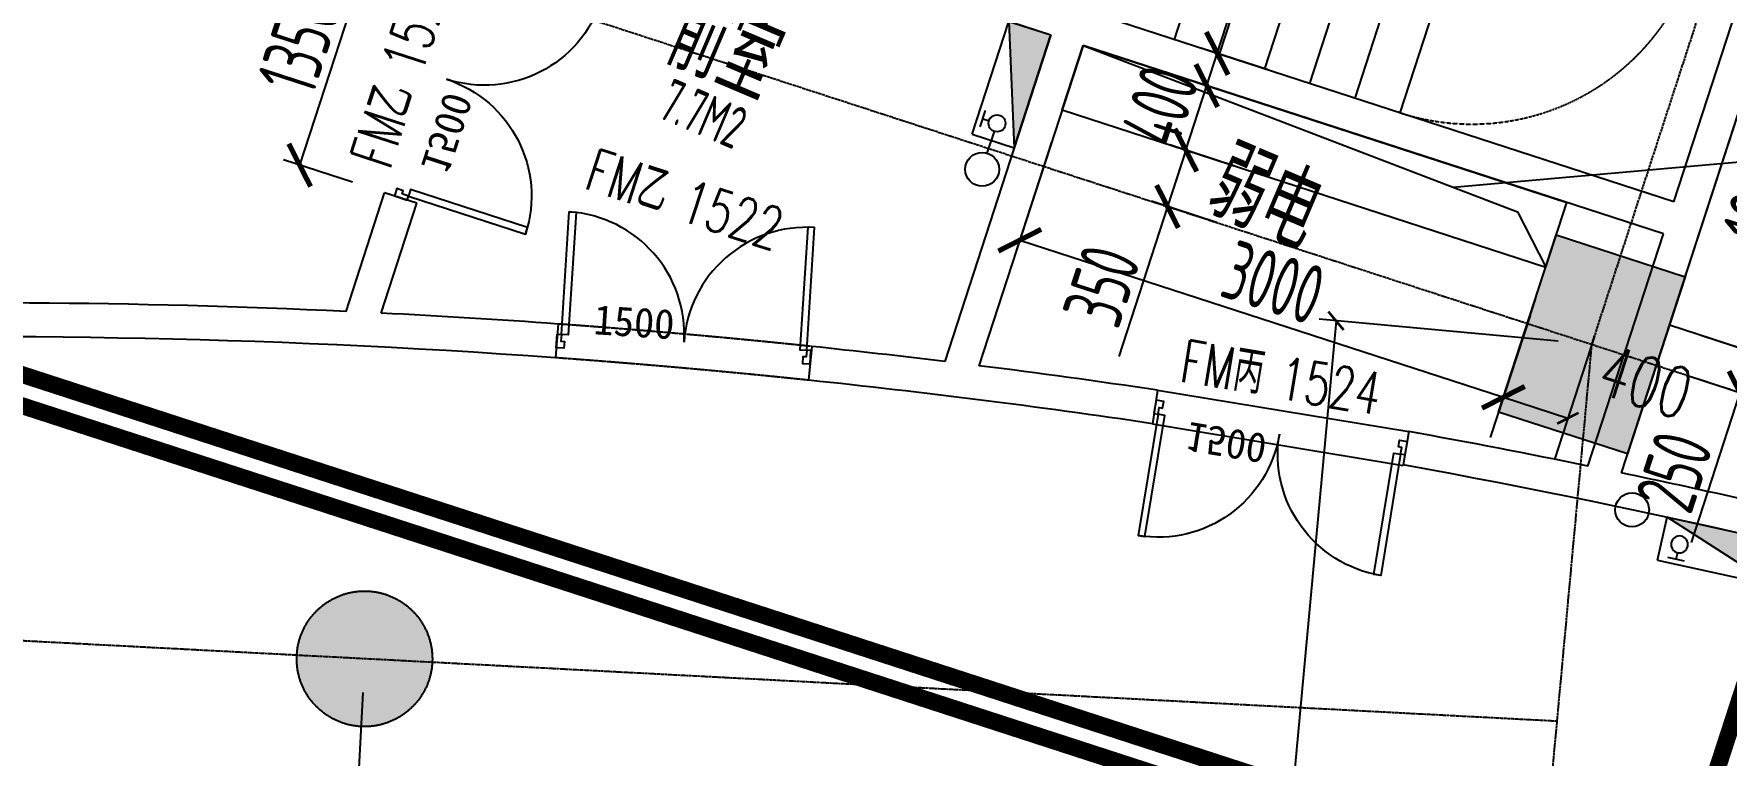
# Model space of a CAD drawing. Extents: x 11778731 to 12007717, y -6694179 to -6314888.
# Drawn here: x 11912149 to 11922133, y -6393688 to -6389431 of the extents above; entities that cross this region are included whole.
import ezdxf
from ezdxf.enums import TextEntityAlignment as Align
from ezdxf.xclip import XClip

# ---------------------------------------------------------------- set-up
doc = ezdxf.new("R2010")
doc.units = 0
doc.header["$LTSCALE"] = 10
doc.header["$MEASUREMENT"] = 0
doc.header["$XCLIPFRAME"] = 0
for name, pattern in [('A3-RG-axis-100$0$CENTER', [2, 1.25, -0.25, 0.25, -0.25]), ('A3-RI-5F$0$DASH', [0.35, 0.25, -0.1]), ('A3-RV-5F$0$HIDDEN2', [0.1875, 0.125, -0.0625]), ('DASHED2', [0.375, 0.25, -0.125])]:
    doc.linetypes.add(name, pattern=pattern)
for name, color, linetype in [('A-CLOD', 200, 'Continuous'), ('A3-RB-5F-100$0$A-DIMS-100', 1, 'Continuous'), ('A3-RB-5F-100$0$PUB_DIM', 3, 'Continuous'), ('A3-RG-axis-100$0$A-DIMS-100', 1, 'Continuous'), ('A3-RG-axis-100$0$A-GRID', 1, 'A3-RG-axis-100$0$CENTER'), ('A3-RI-5F$0$$0$A-DOOR', 32, 'Continuous'), ('A3-RI-5F$0$A-DOOR', 32, 'Continuous'), ('A3-RI-5F$0$A-WALL', 7, 'Continuous'), ('A3-RM-5F$0$0P-FE-FH-P', 41, 'A3-RM-5F$0$YJdef_FE-FH_LINE_F'), ('A3-RM-5F$0$0P-FE-FH-V', 141, 'Continuous'), ('A3-RM-5F$0$0P-FE-HY', 141, 'Continuous'), ('A3-RM-5F$0$A-EQPM', 55, 'Continuous'), ('A3-RS-1F$0$A-HATH-GRAY', 8, 'Continuous'), ('A3-RS-1F$0$A-WALL', 7, 'Continuous'), ('A3-RV-5F$0$A-STRS', 50, 'Continuous'), ('A3-RV-5F$0$A-SYMB-STRS', 1, 'Continuous'), ('A3-SYMB-5F-100$0$A-SYMB', 4, 'Continuous'), ('A3-SYMB-5F-100$0$A-SYMB-AREA', 4, 'Continuous'), ('A3-SYMB-5F-100$0$A-SYMB-DOOR', 3, 'Continuous'), ('A3-SYMB-5F-100$0$A-SYMB-DOOR1', 3, 'Continuous'), ('A3-SYMB-5F-100$0$A-SYMB-DOOR2', 3, 'Continuous'), ('A3-SYMB-5F-100$0$A-SYMB-DOOR3', 3, 'Continuous'), ('A3-SYMB-5F-100$0$A-SYMB-NAME', 4, 'Continuous'), ('A3-SYMB-5F-100$0$A-SYMB-NAME-E', 4, 'Continuous')]:
    doc.layers.add(name, color=color, linetype=linetype)
doc.styles.add('A3-RB-5F-100$0$DIM_FONT', font='SIMPLEX', dxfattribs={"width": 0.7, "bigfont": 'GBCBIG'})
doc.styles.add('A3-RB-5F-100$0$XD2008', font='xd-hzs.shx', dxfattribs={"width": 0.7, "bigfont": 'xd-hztxt.shx'})
doc.styles.add('A3-RG-axis-100$0$XD2008', font='xd-hzs.shx', dxfattribs={"width": 0.7, "bigfont": 'xd-hztxt.shx'})
doc.styles.add('A3-RI-5F$0$Standard', font='')
doc.styles.add('A3-RM-5F$0$hz1', font='hzs.shx', dxfattribs={"width": 0.75, "bigfont": 'hztxt.shx'})
doc.styles.add('A3-SYMB-5F-100$0$ECADI', font='hzs.shx', dxfattribs={"width": 0.7, "bigfont": 'hztxt.shx'})
doc.styles.add('A3-SYMB-5F-100$0$ECADI-TXT', font='simplex.shx', dxfattribs={"bigfont": 'hztxt.shx'})
doc.styles.get('A3-RI-5F$0$Standard').set_extended_font_data('SimSun')
doc.linetypes.add('A3-RM-5F$0$YJdef_FE-FH_LINE_F', pattern='A,4,-0.2,["F",A3-RM-5F$0$hz1,S=0.2,R=0,X=-0.1,Y=-0.1],-0.1', length=4.3)
doc.dimstyles.new('A3-RB-5F-100$0$DIMN', dxfattribs={"dimtxt": 300, "dimasz": 100, "dimexe": 250, "dimexo": 300, "dimgap": 150, "dimtad": 1, "dimdec": 0, "dimzin": 0, "dimdsep": 46, "dimtxsty": 'A3-RB-5F-100$0$DIM_FONT', "dimblk": 'A3-RB-5F-100$0$_ARCHTICK', "dimcen": 0.09, "dimclrt": 7, "dimazin": 2, "dimtfac": 1, "dimtdec": 0, "dimtix": 1, "dimtmove": 2, "dimatfit": 3, "dimfxl": 0, "dimtolj": 1, "dimtzin": 0, "dimarcsym": 0})
doc.dimstyles.new('A3-RB-5F-100$0$XD100$0', dxfattribs={"dimscale": 100, "dimtxt": 3.5, "dimasz": 2, "dimexe": 1, "dimexo": 2, "dimgap": 0.5, "dimtad": 1, "dimdec": 0, "dimdsep": 46, "dimtxsty": 'A3-RB-5F-100$0$XD2008', "dimblk1": 'A3-RB-5F-100$0$_ARCHTICK', "dimblk2": 'A3-RB-5F-100$0$_ARCHTICK', "dimsah": 1, "dimcen": 2.5, "dimclrt": 4, "dimaunit": 1, "dimadec": 0, "dimazin": 0, "dimtfac": 1, "dimtdec": 0, "dimtix": 1, "dimtmove": 0, "dimatfit": 3, "dimfxl": 0, "dimtolj": 1, "dimtzin": 0, "dimarcsym": 0})
doc.dimstyles.new('A3-RG-axis-100$0$XD100$0', dxfattribs={"dimscale": 100, "dimtxt": 3.5, "dimasz": 1, "dimexe": 1, "dimexo": 2, "dimgap": 0.5, "dimtad": 1, "dimdec": 0, "dimdsep": 46, "dimtxsty": 'A3-RG-axis-100$0$XD2008', "dimblk1": 'A3-RG-axis-100$0$_ARCHTICK', "dimblk2": 'A3-RG-axis-100$0$_ARCHTICK', "dimsah": 1, "dimcen": 2.5, "dimclrt": 4, "dimaunit": 1, "dimadec": 0, "dimazin": 0, "dimtfac": 1, "dimtdec": 0, "dimtix": 1, "dimtmove": 0, "dimatfit": 3, "dimfxl": 0, "dimtolj": 1, "dimtzin": 0, "dimarcsym": 0})

# ---------------------------------------------------------------- blocks, each defined once
blk = doc.blocks.new('A3-RI-5F$0$J-双扇门-1500')
for points in [[(25, 80), (25, 805), (65, 805), (65, 80)], [(1475, 80), (1475, 805), (1435, 805), (1435, 80)], [(0, 80), (25, 80), (25, 40), (45, 40), (45, 0), (0, 0)], [(1500, 80), (1475, 80), (1475, 40), (1455, 40), (1455, 0), (1500, 0)]]:
    blk.add_lwpolyline(points, close=True)
for centre, start, end in [((25, 80), 0, 90), ((1475, 80), 90, 180)]:
    blk.add_arc(centre, 725, start, end)
at = {"layer": 'Defpoints', "style": 'A3-RI-5F$0$Standard'}
blk.add_text('1500', height=175, rotation=360, dxfattribs=at).set_placement((210.4, 93.8))
blk = doc.blocks.new('A3-RI-5F')
at = {"layer": 'A3-RI-5F$0$$0$A-DOOR'}
for p, q in [((11918778.6, -6391534), (11920260.9, -6391778)), ((11918748.8, -6391731.7), (11920227.7, -6391977.9))]:
    blk.add_line(p, q, dxfattribs=at)
at = {"layer": 'A3-RI-5F$0$A-DOOR'}
for p, q in [((11918778.6, -6391534), (11920260.9, -6391778)), ((11918778.6, -6391534), (11920260.9, -6391778)), ((11918748.8, -6391731.7), (11920227.7, -6391977.9)), ((11918748.8, -6391731.7), (11920227.7, -6391977.9))]:
    blk.add_line(p, q, dxfattribs=at)
at = {"layer": 'A3-RI-5F$0$A-DOOR', "linetype": 'A3-RI-5F$0$DASH'}
for radius, start, end in [(47550, 84.03491, 85.84517), (47350, 84.03222, 85.84637)]:
    blk.add_arc((11911796.7, -6438568.6), radius, start, end, dxfattribs=at)
at = {"layer": 'A3-RI-5F$0$A-WALL'}
for p, q in [((11921515, -6392022.3), (11923003.7, -6387440.6)), ((11921824.6, -6390422.1), (11922751.7, -6387569)), ((11921824.6, -6390422.1), (11916451.2, -6388676.2)), ((11918149.4, -6389438.3), (11916389.4, -6388866.4)), ((11918148.8, -6389438.1), (11917522.8, -6391364.6)), ((11918339, -6389499.9), (11917725, -6391389.6)), ((11921762.8, -6390612.4), (11918339, -6389499.9)), ((11913991.3, -6391069.2), (11914218.7, -6390369.2)), ((11914408.9, -6390431), (11914218.7, -6390369.2)), ((11914198.3, -6391079.3), (11914408.9, -6390431)), ((11921317.9, -6391981.6), (11921763.1, -6390611.7)), ((11915241.8, -6391143.5), (11915226.3, -6391342.9)), ((11915241.8, -6391143.5), (11915226.3, -6391342.9)), ((11916738.2, -6391276), (11916719.6, -6391475.2)), ((11916738.2, -6391276), (11916719.6, -6391475.2)), ((11918778.6, -6391534), (11918748.8, -6391731.7)), ((11918778.6, -6391534), (11918748.8, -6391731.7)), ((11920260.9, -6391778), (11920228.1, -6391975.3)), ((11920260.9, -6391778), (11920228.1, -6391975.3))]:
    blk.add_line(p, q, dxfattribs=at)
for radius, start, end in [(47550, 87.35468, 91.8589), (47550, 85.84517, 87.10492), (47350, 85.84637, 92.0999), (47550, 83.08343, 84.03491), (47350, 81.55704, 84.03222), (47550, 81.55654, 82.83796), (47550, 78.44846, 79.7463), (47350, 74.27634, 79.74291), (47550, 77.35894, 78.20674)]:
    blk.add_arc((11911796.7, -6438568.6), radius, start, end, dxfattribs=at)
at = {"layer": 'A3-RI-5F$0$A-DOOR', "xscale": -1}
for p, rotation in [((11914275.8, -6390387.7), 251.9999999998225), ((11918770.2, -6391593.4), 170.6506998813435), ((11918770.2, -6391593.4), 170.6506998813435)]:
    blk.add_blockref('A3-RI-5F$0$J-双扇门-1500', p, dxfattribs=dict(at, rotation=rotation))
at = {"layer": 'A3-RI-5F$0$A-DOOR', "rotation": 356.3500735660895}
blk.add_blockref('A3-RI-5F$0$J-双扇门-1500', (11915231.4, -6391283.8), dxfattribs=at)
blk.add_blockref('A3-RI-5F$0$J-双扇门-1500', (11915231.4, -6391283.8), dxfattribs=at)
blk = doc.blocks.new('A3-RG-axis-100$0$_ARCHTICK')
at = {"color": 0, "linetype": 'ByBlock', "const_width": 0.15}
blk.add_lwpolyline([(-0.5, -0.5), (0.5, 0.5)], dxfattribs=at)
blk = doc.blocks.new('*D273')
at = {"layer": 'A3-RG-axis-100$0$A-DIMS-100', "color": 0, "lineweight": -2}
for p, q in [((11907598.5, -6392978.7), (11907505.4, -6394755.5)), ((11914089.6, -6393318.9), (11913996.5, -6395095.7)), ((11907510.6, -6394655.6), (11914001.7, -6394995.8))]:
    blk.add_line(p, q, dxfattribs=at)
at = {"layer": 'Defpoints', "color": 0}
for p in [(11907609, -6392779), (11914100.1, -6393119.1), (11914001.7, -6394995.8)]:
    blk.add_point(p, dxfattribs=at)
at = {"layer": 'A3-RG-axis-100$0$A-DIMS-100', "color": 0, "lineweight": -2, "xscale": 100, "yscale": 100, "zscale": 100}
for p, rotation in [((11907510.6, -6394655.6), 177.0000581543103), ((11914001.7, -6394995.8), 357.0000581543102)]:
    blk.add_blockref('A3-RG-axis-100$0$_ARCHTICK', p, dxfattribs=dict(at, rotation=rotation))
at = {"layer": 'A3-RG-axis-100$0$A-DIMS-100', "color": 4, "insert": (11910767.9, -6394601), "char_height": 350, "attachment_point": 5, "rotation": 357.00006, "style": 'A3-RG-axis-100$0$XD2008'}
blk.add_mtext('\\A1;6500', dxfattribs=at)
blk = doc.blocks.new('*D298')
at = {"layer": 'A3-RG-axis-100$0$A-DIMS-100', "color": 0, "lineweight": -2}
for p, q in [((11919831.3, -6391124.7), (11919051.2, -6399588.8)), ((11921141.7, -6391245.5), (11919731.7, -6391115.5)), ((11920361.8, -6399709.6), (11918951.6, -6399579.7))]:
    blk.add_line(p, q, dxfattribs=at)
at = {"layer": 'Defpoints', "color": 0}
for p in [(11921340.9, -6391263.8), (11919051.2, -6399588.8), (11920561, -6399728)]:
    blk.add_point(p, dxfattribs=at)
at = {"layer": 'A3-RG-axis-100$0$A-DIMS-100', "color": 0, "lineweight": -2, "xscale": 100, "yscale": 100, "zscale": 100}
for p, rotation in [((11919831.3, -6391124.7), 84.73427666424118), ((11919051.2, -6399588.8), 264.7342766642412)]:
    blk.add_blockref('A3-RG-axis-100$0$_ARCHTICK', p, dxfattribs=dict(at, rotation=rotation))
at = {"layer": 'A3-RG-axis-100$0$A-DIMS-100', "color": 4, "insert": (11919217.2, -6395336.1), "char_height": 350, "attachment_point": 5, "rotation": 84.73428, "style": 'A3-RG-axis-100$0$XD2008'}
blk.add_mtext('\\A1;8500', dxfattribs=at)
blk = doc.blocks.new('A3-SYMB-5F-100$0$ECADI-TAG-ROOM')
at = {"layer": 'A3-SYMB-5F-100$0$A-SYMB-AREA', "style": 'A3-SYMB-5F-100$0$ECADI', "width": 0.7}
blk.add_attdef('340M2', text='', height=2.5, dxfattribs=at).set_placement((7.167, -1.75), align=Align.MIDDLE_LEFT)
at = {"layer": 'A3-SYMB-5F-100$0$A-SYMB-NAME', "style": 'A3-SYMB-5F-100$0$ECADI', "width": 0.7}
blk.add_attdef('CHINESENAME', (-5.125, 0.088), '', height=4.5, dxfattribs=at)
at = {"layer": 'A3-SYMB-5F-100$0$A-SYMB-NAME-E', "style": 'A3-SYMB-5F-100$0$ECADI', "width": 0.7}
for tag, p in [('ENGLISHHIGH', (-5.125, 8.04)), ('ENGLISHLOW', (-5.125, 4.84))]:
    blk.add_attdef(tag, p, '', height=2.5, dxfattribs=at)
blk = doc.blocks.new('A3-SYMB-5F-100$0$ECADI-TAG-DOOR')
at = {"layer": 'A3-SYMB-5F-100$0$A-SYMB-DOOR', "style": 'A3-SYMB-5F-100$0$ECADI-TXT', "width": 0.7}
for tag, p in [('门窗主编号1', (-6.414, 7.257)), ('门窗主编号2', (2.085, 7.257))]:
    blk.add_attdef(tag, p, '', height=2.5, dxfattribs=at)
at = {"layer": 'A3-SYMB-5F-100$0$A-SYMB-DOOR', "style": 'A3-SYMB-5F-100$0$ECADI-TXT', "width": 0.7, "flags": 1}
for tag, p in [('洞口尺寸(宽X高)', (-6.416, 1.62)), ('备注', (-6.394, -1.213))]:
    blk.add_attdef(tag, p, '', height=2.5, dxfattribs=at)
at = {"layer": 'A3-SYMB-5F-100$0$A-SYMB-DOOR1', "style": 'A3-SYMB-5F-100$0$ECADI-TXT', "width": 0.7}
blk.add_attdef('门窗辅编号1', (-6.414, 4.413), '', height=2.5, dxfattribs=at)
at = {"layer": 'A3-SYMB-5F-100$0$A-SYMB-DOOR2', "style": 'A3-SYMB-5F-100$0$ECADI-TXT', "width": 0.7}
blk.add_attdef('门窗辅编号2', (-2.861, 4.413), '', height=2.5, dxfattribs=at)
at = {"layer": 'A3-SYMB-5F-100$0$A-SYMB-DOOR3', "style": 'A3-SYMB-5F-100$0$ECADI-TXT', "width": 0.7}
blk.add_attdef('门窗辅编号3', (2.323, 4.413), '', height=2.5, dxfattribs=at)
blk = doc.blocks.new('A3-SYMB-5F-100')
at = {"layer": 'A3-SYMB-5F-100$0$A-SYMB'}
blk.add_lwpolyline([(11920522.4, -6390337.1), (11924902, -6389948.6), (11927964.3, -6391248.5)], dxfattribs=at)
ref = blk.add_blockref('A3-SYMB-5F-100$0$ECADI-TAG-ROOM', (11916318.5, -6389806.7), dxfattribs=dict(at, xscale=99.99999999989046, yscale=100.0000000001164, rotation=337))
ref.add_attrib('CHINESENAME', '前室', (11915850.1, -6389598.4), dxfattribs={"height": 450, "rotation": 337, "style": 'A3-SYMB-5F-100$0$ECADI', "width": 0.7})
ref.add_attrib('340M2', '7.7M2', dxfattribs={"height": 250, "rotation": 337, "style": 'A3-SYMB-5F-100$0$ECADI', "width": 0.7}).set_placement((11915867.3, -6389805.3), align=Align.MIDDLE_LEFT)
ref = blk.add_blockref('A3-SYMB-5F-100$0$ECADI-TAG-ROOM', (11919509.6, -6390687.8), dxfattribs=dict(at, xscale=99.99999999989046, yscale=100.0000000001164, rotation=337))
ref.add_attrib('CHINESENAME', '弱电 ', (11919041.3, -6390479.5), dxfattribs={"height": 450, "rotation": 337, "style": 'A3-SYMB-5F-100$0$ECADI', "width": 0.7})
at = {"layer": 'A3-SYMB-5F-100$0$A-SYMB-DOOR'}
ref = blk.add_blockref('A3-SYMB-5F-100$0$ECADI-TAG-DOOR', (11915164.5, -6389780.6), dxfattribs=dict(at, xscale=99.99999999997296, yscale=100, zscale=100, rotation=71.99999999999999))
ref.add_attrib('门窗主编号1', 'FM乙', dxfattribs={"height": 250, "rotation": 72, "style": 'A3-SYMB-5F-100$0$ECADI-TXT', "width": 0.7}).set_placement((11914400.7, -6389774.2), align=Align.RIGHT)
ref.add_attrib('门窗主编号2', '1522', (11914435.2, -6389681.4, 333.3), dxfattribs={"height": 250, "rotation": 72, "style": 'A3-SYMB-5F-100$0$ECADI-TXT', "width": 0.7})
ref = blk.add_blockref('A3-SYMB-5F-100$0$ECADI-TAG-DOOR', (11915846.1, -6391256.8), dxfattribs=dict(at, xscale=99.99999999997296, yscale=100, zscale=100, rotation=342))
ref.add_attrib('门窗主编号1', 'FM乙', dxfattribs={"height": 250, "rotation": 342, "style": 'A3-SYMB-5F-100$0$ECADI-TXT', "width": 0.7}).set_placement((11915852.5, -6390493), align=Align.RIGHT)
ref.add_attrib('门窗主编号2', '1522', (11915945.2, -6390527.5, 333.3), dxfattribs={"height": 250, "rotation": 342, "style": 'A3-SYMB-5F-100$0$ECADI-TXT', "width": 0.7})
ref = blk.add_blockref('A3-SYMB-5F-100$0$ECADI-TAG-DOOR', (11919491.8, -6392318.2), dxfattribs=dict(at, xscale=99.99999999997289, yscale=100, zscale=100, rotation=350.559702327371))
ref.add_attrib('门窗主编号1', 'FM丙', dxfattribs={"height": 250, "rotation": 350.5597, "style": 'A3-SYMB-5F-100$0$ECADI-TXT', "width": 0.7}).set_placement((11919384.4, -6391561.9), align=Align.RIGHT)
ref.add_attrib('门窗主编号2', '1524', (11919481.3, -6391582.3, 333.3), dxfattribs={"height": 250, "rotation": 350.5597, "style": 'A3-SYMB-5F-100$0$ECADI-TXT', "width": 0.7})
blk = doc.blocks.new('A3-RV-5F')
at = {"layer": 'A3-RV-5F$0$A-STRS'}
for p, q in [((11919293.5, -6388180.3), (11918876.4, -6389464.2)), ((11919559.8, -6388266.8), (11919142.7, -6389550.7)), ((11919826.1, -6388353.3), (11919409, -6389637.2)), ((11920092.4, -6388439.8), (11919675.3, -6389723.8)), ((11920358.7, -6388526.4), (11919941.6, -6389810.3)), ((11920625, -6388612.9), (11920207.8, -6389896.8))]:
    blk.add_line(p, q, dxfattribs=at)
at = {"layer": 'A3-RV-5F$0$A-SYMB-STRS', "linetype": 'A3-RV-5F$0$HIDDEN2'}
blk.add_lwpolyline([(11921134.9, -6387043.6, -0.414216), (11922017.7, -6388776.2), (11921940.4, -6389014, -0.414216), (11920207.8, -6389896.8)], format="xyb", dxfattribs=at)
blk = doc.blocks.new('A3-RS-1F')
at = {"layer": 'A3-RS-1F$0$A-HATH-GRAY'}
blk.add_hatch(color=256, dxfattribs=at).paths.add_polyline_path([(11920790.5, -6391663.3), (11921130.4, -6390617.2), (11921891.2, -6390864.4), (11921551.3, -6391910.5)])
h = blk.add_hatch(color=256, dxfattribs=at)
edge = h.paths.add_edge_path()
edge.add_arc((11914100, -6393119.2), 400, 0, 360)
at = {"layer": 'A3-RS-1F$0$A-WALL'}
blk.add_lwpolyline([(11920790.5, -6391663.3), (11921130.4, -6390617.2), (11921891.2, -6390864.4), (11921551.3, -6391910.5)], close=True, dxfattribs=at)
blk.add_circle((11914100, -6393119.2), 400, dxfattribs=at)
blk = doc.blocks.new('A3-RB-5F-100$0$_ARCHTICK')
at = {"color": 0, "linetype": 'ByBlock', "const_width": 0.15}
blk.add_lwpolyline([(-0.5, -0.5), (0.5, 0.5)], dxfattribs=at)
blk = doc.blocks.new('*D1070')
at = {"layer": 'A3-RB-5F-100$0$A-DIMS-100', "color": 0, "lineweight": -2}
for p, q in [((11913717.4, -6390206.3), (11914134.6, -6388922.4)), ((11914445.7, -6389023.5), (11914039.5, -6388891.5)), ((11914028.5, -6390307.4), (11913622.3, -6390175.4))]:
    blk.add_line(p, q, dxfattribs=at)
at = {"layer": 'Defpoints', "color": 0}
for p in [(11914134.6, -6388922.4), (11914635.9, -6389085.3), (11914218.7, -6390369.2)]:
    blk.add_point(p, dxfattribs=at)
at = {"layer": 'A3-RB-5F-100$0$A-DIMS-100', "color": 0, "lineweight": -2, "xscale": 200, "yscale": 200, "zscale": 200}
for p, rotation in [((11914134.6, -6388922.4), 72.00000000005295), ((11913717.4, -6390206.3), 252.0000000000529)]:
    blk.add_blockref('A3-RB-5F-100$0$_ARCHTICK', p, dxfattribs=dict(at, rotation=rotation))
at = {"layer": 'A3-RB-5F-100$0$A-DIMS-100', "color": 4, "insert": (11913712, -6389494.8), "char_height": 350, "attachment_point": 5, "rotation": 72, "style": 'A3-RB-5F-100$0$XD2008'}
blk.add_mtext('\\A1;1350', dxfattribs=at)
blk = doc.blocks.new('*D839')
at = {"layer": 'A3-RB-5F-100$0$A-DIMS-100', "color": 0, "lineweight": -2}
for p, q in [((11922545, -6389499.6), (11922942.6, -6389628.8)), ((11922291.3, -6391309.8), (11922847.5, -6389597.9)), ((11921988.7, -6391211.5), (11922386.4, -6391340.7))]:
    blk.add_line(p, q, dxfattribs=at)
at = {"layer": 'Defpoints', "color": 0}
for p in [(11922354.8, -6389437.8), (11922847.5, -6389597.9), (11921798.5, -6391149.7)]:
    blk.add_point(p, dxfattribs=at)
at = {"layer": 'A3-RB-5F-100$0$A-DIMS-100', "color": 0, "lineweight": -2, "xscale": 200, "yscale": 200, "zscale": 200}
for p, rotation in [((11922847.5, -6389597.9), 71.99999999993102), ((11922291.3, -6391309.8), 251.999999999931)]:
    blk.add_blockref('A3-RB-5F-100$0$_ARCHTICK', p, dxfattribs=dict(at, rotation=rotation))
at = {"layer": 'A3-RB-5F-100$0$A-DIMS-100', "color": 4, "insert": (11922355.4, -6390384.3), "char_height": 350, "attachment_point": 5, "rotation": 72, "style": 'A3-RB-5F-100$0$XD2008'}
blk.add_mtext('\\A1;1800', dxfattribs=at)
blk = doc.blocks.new('*D840')
at = {"layer": 'A3-RB-5F-100$0$A-DIMS-100', "color": 0, "lineweight": -2}
for p, q in [((11921988.7, -6391211.5), (11922386.4, -6391340.7)), ((11922291.3, -6391309.8), (11922214.1, -6391547.6)), ((11921911.5, -6391449.3), (11922309.2, -6391578.5)), ((11922214.1, -6391547.6), (11921926.7, -6392432))]:
    blk.add_line(p, q, dxfattribs=at)
at = {"layer": 'Defpoints', "color": 0}
for p in [(11921798.5, -6391149.7), (11922291.3, -6391309.8), (11921721.3, -6391387.4)]:
    blk.add_point(p, dxfattribs=at)
at = {"layer": 'A3-RB-5F-100$0$A-DIMS-100', "color": 0, "lineweight": -2, "xscale": 200, "yscale": 200, "zscale": 200}
for p, rotation in [((11922291.3, -6391309.8), 71.99999999992153), ((11922214.1, -6391547.6), 251.9999999999215)]:
    blk.add_blockref('A3-RB-5F-100$0$_ARCHTICK', p, dxfattribs=dict(at, rotation=rotation))
at = {"layer": 'A3-RB-5F-100$0$A-DIMS-100', "color": 4, "insert": (11921825.5, -6392015.4), "char_height": 350, "attachment_point": 5, "rotation": 72, "style": 'A3-RB-5F-100$0$XD2008'}
blk.add_mtext('\\A1;250', dxfattribs=at)
blk = doc.blocks.new('*D841')
at = {"layer": 'A3-RB-5F-100$0$A-DIMS-100', "color": 0, "lineweight": -2}
for p, q in [((11918945.2, -6390117.4), (11918837, -6390450.3)), ((11919240.3, -6390213.3), (11918850.1, -6390086.5)), ((11918837, -6390450.3), (11918549.6, -6391334.8)), ((11919132.1, -6390546.2), (11918741.9, -6390419.4))]:
    blk.add_line(p, q, dxfattribs=at)
at = {"layer": 'Defpoints', "color": 0}
for p in [(11918945.2, -6390117.4), (11919430.5, -6390275.1), (11919322.4, -6390608)]:
    blk.add_point(p, dxfattribs=at)
at = {"layer": 'A3-RB-5F-100$0$A-DIMS-100', "color": 0, "lineweight": -2, "xscale": 200, "yscale": 200, "zscale": 200}
for p, rotation in [((11918945.2, -6390117.4), 71.99999999978458), ((11918837, -6390450.3), 251.9999999997846)]:
    blk.add_blockref('A3-RB-5F-100$0$_ARCHTICK', p, dxfattribs=dict(at, rotation=rotation))
at = {"layer": 'A3-RB-5F-100$0$A-DIMS-100', "color": 4, "insert": (11918448.4, -6390918.1), "char_height": 350, "attachment_point": 5, "rotation": 72, "style": 'A3-RB-5F-100$0$XD2008'}
blk.add_mtext('\\A1;350', dxfattribs=at)
blk = doc.blocks.new('*D842')
at = {"layer": 'A3-RB-5F-100$0$A-DIMS-100', "color": 0, "lineweight": -2}
for p, q in [((11919068.8, -6389737), (11919130.6, -6389546.8)), ((11918945.2, -6390117.4), (11919068.8, -6389737)), ((11919363.9, -6389832.9), (11918973.7, -6389706.1)), ((11919240.3, -6390213.3), (11918850.1, -6390086.5)), ((11918945.2, -6390117.4), (11918883.4, -6390307.6))]:
    blk.add_line(p, q, dxfattribs=at)
at = {"layer": 'Defpoints', "color": 0}
for p in [(11919068.8, -6389737), (11919554.1, -6389894.7), (11919430.5, -6390275.1)]:
    blk.add_point(p, dxfattribs=at)
at = {"layer": 'A3-RB-5F-100$0$A-DIMS-100', "color": 0, "lineweight": -2, "xscale": 200, "yscale": 200, "zscale": 200}
for p, rotation in [((11919068.8, -6389737), 251.9999999998334), ((11918945.2, -6390117.4), 71.9999999998334)]:
    blk.add_blockref('A3-RB-5F-100$0$_ARCHTICK', p, dxfattribs=dict(at, rotation=rotation))
at = {"layer": 'A3-RB-5F-100$0$A-DIMS-100', "color": 4, "insert": (11918793, -6389857.7), "char_height": 350, "attachment_point": 5, "rotation": 72, "style": 'A3-RB-5F-100$0$XD2008'}
blk.add_mtext('\\A1;400', dxfattribs=at)
blk = doc.blocks.new('*D843')
at = {"layer": 'A3-RB-5F-100$0$A-DIMS-100', "color": 0, "lineweight": -2}
for p, q in [((11919130.6, -6389546.8), (11919418, -6388662.3)), ((11919425.7, -6389642.7), (11919035.5, -6389515.9)), ((11919068.8, -6389737), (11919130.6, -6389546.8)), ((11919363.9, -6389832.9), (11918973.7, -6389706.1))]:
    blk.add_line(p, q, dxfattribs=at)
at = {"layer": 'Defpoints', "color": 0}
for p in [(11919130.6, -6389546.8), (11919615.9, -6389704.5), (11919554.1, -6389894.7)]:
    blk.add_point(p, dxfattribs=at)
at = {"layer": 'A3-RB-5F-100$0$A-DIMS-100', "color": 0, "lineweight": -2, "xscale": 200, "yscale": 200, "zscale": 200}
for p, rotation in [((11919130.6, -6389546.8), 71.99999999987831), ((11919068.8, -6389737), 251.9999999998783)]:
    blk.add_blockref('A3-RB-5F-100$0$_ARCHTICK', p, dxfattribs=dict(at, rotation=rotation))
at = {"layer": 'A3-RB-5F-100$0$A-DIMS-100', "color": 4, "insert": (11919091.2, -6388939.9), "char_height": 350, "attachment_point": 5, "rotation": 72, "style": 'A3-RB-5F-100$0$XD2008'}
blk.add_mtext('\\A1;200', dxfattribs=at)
blk = doc.blocks.new('*D844')
at = {"layer": 'A3-RB-5F-100$0$A-DIMS-100', "color": 0, "lineweight": -2}
for p, q in [((11918153.6, -6390070.5), (11917934.8, -6390744.1)), ((11917965.7, -6390649), (11920818.8, -6391576)), ((11921006.8, -6390997.6), (11920787.9, -6391671.1))]:
    blk.add_line(p, q, dxfattribs=at)
at = {"layer": 'Defpoints', "color": 0}
for p in [(11918215.4, -6389880.3), (11921068.6, -6390807.4), (11920818.8, -6391576)]:
    blk.add_point(p, dxfattribs=at)
at = {"layer": 'A3-RB-5F-100$0$A-DIMS-100', "color": 0, "lineweight": -2, "xscale": 200, "yscale": 200, "zscale": 200}
for p, rotation in [((11917965.7, -6390649), 161.9999999998877), ((11920818.8, -6391576), 341.9999999998877)]:
    blk.add_blockref('A3-RB-5F-100$0$_ARCHTICK', p, dxfattribs=dict(at, rotation=rotation))
at = {"layer": 'A3-RB-5F-100$0$A-DIMS-100', "color": 4, "insert": (11919461.8, -6390898.5), "char_height": 350, "attachment_point": 5, "rotation": 342, "style": 'A3-RB-5F-100$0$XD2008'}
blk.add_mtext('\\A1;3000', dxfattribs=at)
blk = doc.blocks.new('*D845')
at = {"layer": 'A3-RB-5F-100$0$PUB_DIM', "color": 0, "lineweight": -2}
for p, q in [((11920975.9, -6391092.7), (11920741.6, -6391813.8)), ((11921356.3, -6391216.3), (11921122, -6391937.4)), ((11920818.8, -6391576), (11921199.3, -6391699.6))]:
    blk.add_line(p, q, dxfattribs=at)
at = {"layer": 'Defpoints', "color": 0}
for p in [(11921068.6, -6390807.4), (11921449, -6390931), (11921199.3, -6391699.6)]:
    blk.add_point(p, dxfattribs=at)
at = {"layer": 'A3-RB-5F-100$0$PUB_DIM', "color": 0, "lineweight": -2, "xscale": 100, "yscale": 100, "zscale": 100}
for p, rotation in [((11920818.8, -6391576), 161.9999999998366), ((11921199.3, -6391699.6), 341.9999999998366)]:
    blk.add_blockref('A3-RB-5F-100$0$_ARCHTICK', p, dxfattribs=dict(at, rotation=rotation))
at = {"layer": 'A3-RB-5F-100$0$PUB_DIM', "color": 7, "insert": (11921657.8, -6391485.9), "char_height": 300, "attachment_point": 5, "rotation": 342, "style": 'A3-RB-5F-100$0$DIM_FONT'}
blk.add_mtext('\\A1;400', dxfattribs=at)
blk = doc.blocks.new('A3-RM-5F$0$A$C6F954C98')
at = {"extrusion": (0, 0, -1)}
blk.add_hatch(color=256, dxfattribs=at).paths.add_polyline_path([(-260, 700), (0, 0), (0, 700)])
for p, q in [((260, 700), (0, 700)), ((0, 0), (0, 700)), ((260, 700), (0, 0)), ((260, 0), (260, 700)), ((230.7, 105.9, 0), (190.7, 105.9, 0)), ((230.7, 155.9, 0), (230.7, 55.9, 0)), ((260, 0), (0, 0))]:
    blk.add_line(p, q, dxfattribs=at)
blk.add_circle((-140.7, 105.9, 0), 50, dxfattribs=at)
blk = doc.blocks.new('A3-RM-5F')
at = {"layer": 'A3-RM-5F$0$0P-FE-FH-P'}
blk.add_line((11917774.2, -6390135.9, 0), (11917816, -6390007.2, 0), dxfattribs=at)
at = {"layer": 'A3-RM-5F$0$0P-FE-FH-V'}
for centre in [(11917743.3, -6390231, 0), (11921577.9, -6392240.3, 0)]:
    blk.add_circle(centre, 100, dxfattribs=at)
at = {"layer": 'A3-RM-5F$0$A-EQPM'}
for p, q in [((11918215.4, -6389880.3), (11918339, -6389499.9)), ((11918339, -6389499.9), (11921192.2, -6390426.9)), ((11918215.4, -6389880.3), (11921068.6, -6390807.4)), ((11921068.6, -6390807.4), (11921192.2, -6390426.9))]:
    blk.add_line(p, q, dxfattribs=at)
blk.add_lwpolyline([(11922464.3, -6391366), (11921798.5, -6391149.7), (11922354.8, -6389437.8), (11923020.5, -6389654.1)], close=True, dxfattribs=at)
blk.add_lwpolyline([(11918339, -6389499.9), (11920901.7, -6390482.5), (11921068.6, -6390807.4)], dxfattribs=at)
at = {"layer": 'A3-RM-5F$0$0P-FE-HY', "xscale": -1, "rotation": 341.9999999985548}
blk.add_blockref('A3-RM-5F$0$A$C6F954C98', (11917932.5, -6390103.8), dxfattribs=at)
at = {"layer": 'A3-RM-5F$0$0P-FE-HY', "rotation": 257.673724870211}
blk.add_blockref('A3-RM-5F$0$A$C6F954C98', (11921784.3, -6392283.9), dxfattribs=at)
blk = doc.blocks.new('A3-RG-axis-100')
at = {"layer": 'A3-RG-axis-100$0$A-GRID'}
for p, q in [((11921340.9, -6391263.8), (11928075.2, -6370537.5)), ((11907916.9, -6386902.1), (12002104.9, -6417505.7)), ((11918377.3, -6423422.6), (11921340.9, -6391263.8)), ((11921135.9, -6393487.9), (11891520.2, -6391935.8))]:
    blk.add_line(p, q, dxfattribs=at)
at = {"layer": 'A3-RG-axis-100$0$A-DIMS-100'}
for base, p1, p2, angle, picture, middle in [((11919051.2, -6399588.8), (11921340.9, -6391263.8), (11920561, -6399728), 84.73428, '*D298', (11919217.2, -6395336.1)), ((11914001.7, -6394995.8), (11907609, -6392779), (11914100.1, -6393119.1), 357.00006, '*D273', (11910767.9, -6394601))]:
    dim = blk.add_linear_dim(base=base, p1=p1, p2=p2, angle=angle, dimstyle='A3-RG-axis-100$0$XD100$0', override={"dimasz": 1}, dxfattribs=at)
    dim.commit()
    dim.dimension.update_dxf_attribs({"geometry": picture, "text_midpoint": middle})
blk = doc.blocks.new('A3-RB-5F-100')
at = {"layer": 'A3-RB-5F-100$0$A-DIMS-100'}
for base, p1, p2, picture, middle in [((11919130.6, -6389546.8), (11919554.1, -6389894.7), (11919615.9, -6389704.5), '*D843', (11919305.2, -6389009.4)), ((11918945.2, -6390117.4), (11919322.4, -6390608), (11919430.5, -6390275.1), '*D841', (11918662.4, -6390987.6)), ((11922291.3, -6391309.8), (11921721.3, -6391387.4), (11921798.5, -6391149.7), '*D840', (11922039.5, -6392084.9))]:
    dim = blk.add_linear_dim(base=base, p1=p1, p2=p2, angle=72, dimstyle='A3-RB-5F-100$0$XD100$0', dxfattribs=at)
    dim.commit()
    dim.dimension.update_dxf_attribs({"geometry": picture, "text_midpoint": middle, "dimtype": 129})
for p1, p2, distance, picture, middle in [((11914218.7, -6390369.2), (11914635.9, -6389085.3), 527.1, '*D1070', (11913712, -6389494.8)), ((11919430.5, -6390275.1), (11919554.1, -6389894.7), 510.3, '*D842', (11918793, -6389857.7)), ((11921798.5, -6391149.7), (11922354.8, -6389437.8), -518.1, '*D839', (11922355.4, -6390384.3)), ((11918215.4, -6389880.3), (11921068.6, -6390807.4), -808.2, '*D844', (11919461.8, -6390898.5))]:
    dim = blk.add_aligned_dim(p1=p1, p2=p2, distance=distance, dimstyle='A3-RB-5F-100$0$XD100$0', dxfattribs=at)
    dim.commit()
    dim.dimension.update_dxf_attribs({"geometry": picture, "text_midpoint": middle})
at = {"layer": 'A3-RB-5F-100$0$PUB_DIM'}
dim = blk.add_linear_dim(base=(11921199.3, -6391699.6), p1=(11921068.6, -6390807.4), p2=(11921449, -6390931), angle=342, dimstyle='A3-RB-5F-100$0$DIMN', dxfattribs=at)
dim.commit()
dim.dimension.update_dxf_attribs({"geometry": '*D845', "text_midpoint": (11921657.8, -6391485.9), "dimtype": 129})

msp = doc.modelspace()

# ---------------------------------------------------------------- linework, layer by layer
at = {"layer": 'A-CLOD', "linetype": 'DASHED2', "const_width": 100}
for points in [[(11914605, -6381852.9), (11924297.7, -6385002.3, -0.414212), (11924682.9, -6385758.3), (11921994.5, -6394032.5, -0.414214), (11921238.4, -6394417.7), (11911545.7, -6391268.4, -0.414214), (11911160.5, -6390512.3), (11913848.9, -6382238.1, -0.414215)], [(11908048.4, -6390316), (11920151.5, -6394248.6, -0.414212), (11920536.7, -6395004.7), (11917267.1, -6405067.6, -0.414214), (11916511, -6405452.8), (11904407.9, -6401520.3, -0.414214), (11904022.7, -6400764.2), (11907292.3, -6390701.2, -0.414215)]]:
    msp.add_lwpolyline(points, format="xyb", close=True, dxfattribs=at)

# ---------------------------------------------------------------- block references
for name in ['A3-RI-5F', 'A3-RB-5F-100', 'A3-RG-axis-100', 'A3-SYMB-5F-100', 'A3-RM-5F', 'A3-RV-5F']:
    msp.add_blockref(name, (0, 0))
ref = msp.add_blockref('A3-RS-1F', (0, 0))
XClip(ref).set_block_clipping_path([(11889357.2540208902, -6419160.0659107883), (11910185.3192560691, -6426457.2118252832), (11927068.6119189896, -6433453.578039011), (11979134.5699833296, -6452657.9184868541), (12009188.7333128508, -6389730.3223040896), (11892617.6820170097, -6360484.8154213969), (11881387.5678784791, -6407421.677106794)])

doc.saveas('drawing.dxf')
